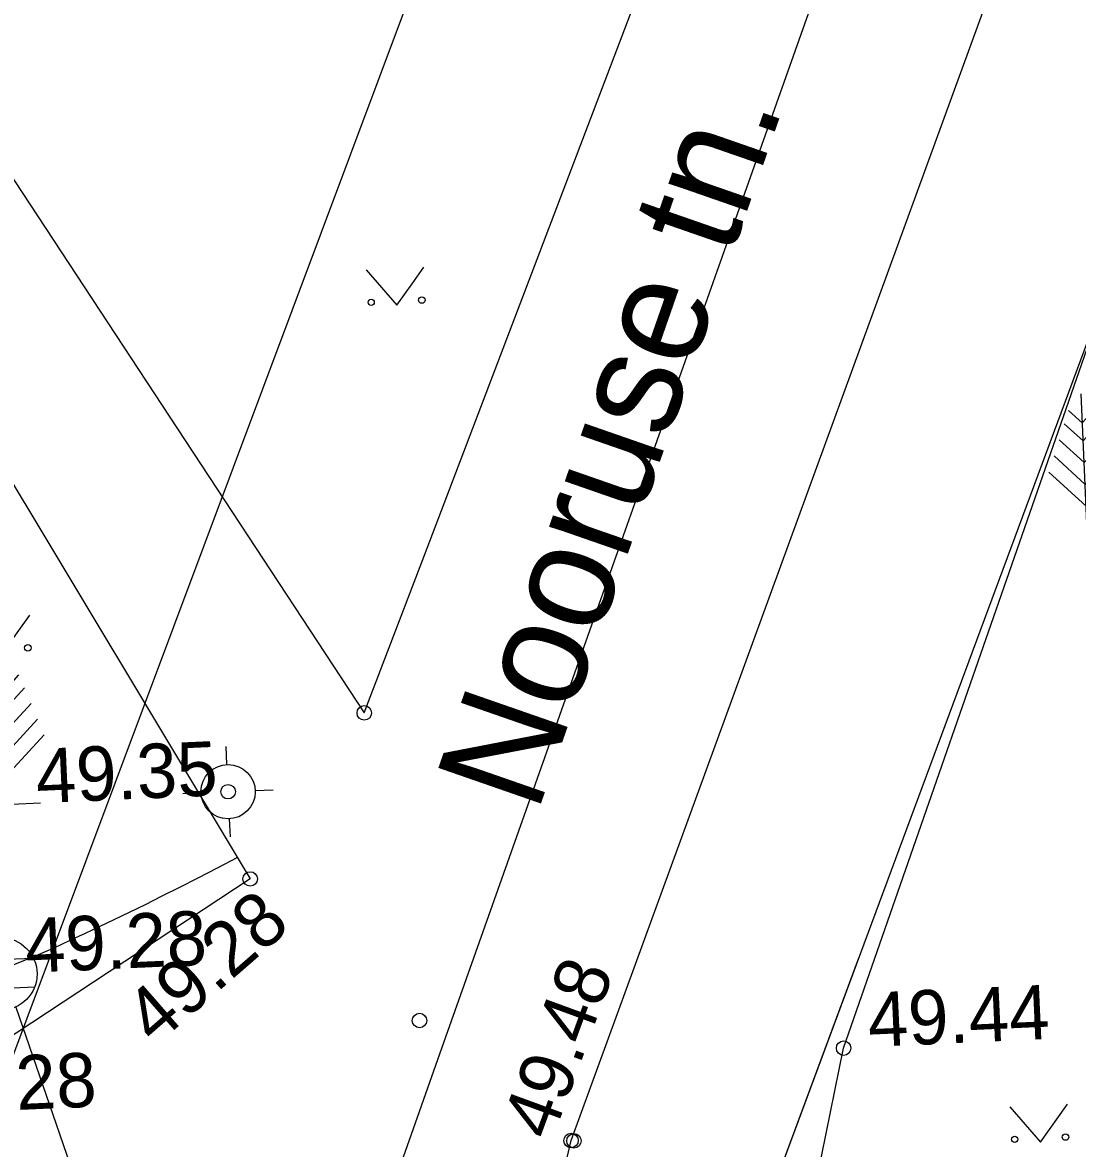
# Model space of a CAD drawing. Extents: x 641382 to 641746, y 6455043 to 6455939.
# Drawn here: x 641653.88 to 641668.44, y 6455552.13 to 6455567.68 of the extents above; entities that cross this region are included whole.
import ezdxf

# ---------------------------------------------------------------- set-up
doc = ezdxf.new("R2010")
doc.units = 0
for name, color, linetype in [('DRENAASHIKAEV', 7, 'Continuous'), ('KQLVIKUD', 7, 'Continuous'), ('KRUNDIPIIR', 7, 'Continuous'), ('Level 16', 7, 'Continuous'), ('Level 20', 7, 'Continuous'), ('Level 21', 7, 'Continuous'), ('Level 22', 7, 'Continuous'), ('Level 23', 7, 'Continuous'), ('Level 26', 7, 'Continuous'), ('Level 27', 7, 'Continuous'), ('Level 30', 7, 'Continuous'), ('Level 36', 7, 'Continuous'), ('Level 40', 7, 'Continuous'), ('Level 44', 7, 'Continuous'), ('Level 5', 7, 'Continuous'), ('Level 6', 7, 'Continuous'), ('Level 63', 7, 'Continuous'), ('Level 8', 7, 'Continuous'), ('Level 9', 7, 'Continuous'), ('RESTKAEV', 7, 'Continuous')]:
    doc.layers.add(name, color=color, linetype=linetype)

# ---------------------------------------------------------------- blocks, each defined once
blk = doc.blocks.new('PUNK10')
at = {"layer": 'KRUNDIPIIR'}
blk.add_circle((0, 0), 100, dxfattribs=at)
blk = doc.blocks.new('VTP5')
at = {"layer": 'DRENAASHIKAEV'}
for p, q in [((0, 375), (0, 625)), ((-375, 0), (-625, 0)), ((375, 0), (625, 0)), ((0, -375), (0, -625))]:
    blk.add_line(p, q, dxfattribs=at)
blk.add_circle((0, 0), 375, dxfattribs=at)
blk = doc.blocks.new('VRESK4')
at = {"layer": 'Level 44'}
for p, q in [((-458, 200), (458, 200)), ((-458, -200), (458, -200))]:
    blk.add_line(p, q, dxfattribs=at)
blk.add_circle((0, 0), 500, dxfattribs=at)
blk = doc.blocks.new('VMAND8')
at = {"layer": 'Level 16'}
for p, q in [((0, 0), (0, 2000)), ((0, 1600), (-181.08, 1781.08)), ((0, 1600), (181.08, 1781.08)), ((0, 1350), (-248.65, 1598.65)), ((0, 1350), (248.65, 1598.65)), ((0, 1050), (-329.73, 1379.73)), ((0, 1050), (329.73, 1379.73)), ((0, 750), (-410.81, 1160.81)), ((0, 750), (410.81, 1160.81)), ((0, 450), (-491.89, 941.89)), ((0, 450), (491.89, 941.89)), ((400, 0), (0, 0))]:
    blk.add_line(p, q, dxfattribs=at)
blk = doc.blocks.new('VMUR13')
at = {"layer": 'RESTKAEV'}
for p, q in [((-403, 505), (0, 0)), ((0, 0), (397, 505))]:
    blk.add_line(p, q, dxfattribs=at)
for centre, radius in [((-353, 55), 42.8), ((347, 55), 45.2)]:
    blk.add_circle(centre, radius, dxfattribs=at)
blk = doc.blocks.new('PUNK11')
at = {"layer": 'KQLVIKUD'}
blk.add_circle((0, 0), 100, dxfattribs=at)

msp = doc.modelspace()

# ---------------------------------------------------------------- linework, layer by layer
at = {"layer": 'Level 20'}
for p, q in [((641658.624, 6455564.264), (641659.049, 6455563.778)), ((641658.624, 6455564.264), (641659.049, 6455563.778)), ((641659.26, 6455564.073), (641659.422, 6455564.3)), ((641659.26, 6455564.073), (641659.422, 6455564.3)), ((641659.26, 6455564.073), (641659.422, 6455564.3)), ((641659.26, 6455564.073), (641659.422, 6455564.3)), ((641659.049, 6455563.778), (641659.26, 6455564.073)), ((641659.049, 6455563.778), (641659.26, 6455564.073))]:
    msp.add_line(p, q, dxfattribs=at)
for centre, radius in [((641659.393, 6455563.848), 0.0452), ((641659.393, 6455563.848), 0.0452), ((641659.393, 6455563.848), 0.0452), ((641659.393, 6455563.848), 0.0452), ((641658.694, 6455563.817), 0.0428), ((641658.694, 6455563.817), 0.0428)]:
    msp.add_circle(centre, radius, dxfattribs=at)
at = {"layer": 'Level 21'}
msp.add_lwpolyline([(641683.519, 6455533.813), (641660.708, 6455542.042), (641665.42, 6455554.751)], dxfattribs=at)
msp.add_lwpolyline([(641683.519, 6455533.813), (641660.708, 6455542.042), (641665.42, 6455554.751)], dxfattribs=at)
at = {"layer": 'Level 22'}
msp.add_line((641660.592, 6455534.359), (641653.793, 6455554.078), dxfattribs=at)
msp.add_line((641660.592, 6455534.359), (641653.793, 6455554.078), dxfattribs=at)
at = {"layer": 'Level 23'}
for p, q in [((641659.726, 6455553.673), (641677.175, 6455602.96)), ((641659.726, 6455553.673), (641677.175, 6455602.96)), ((641659.726, 6455553.673), (641677.175, 6455602.96)), ((641659.726, 6455553.673), (641677.175, 6455602.96)), ((641658.778, 6455550.994), (641659.726, 6455553.673)), ((641658.778, 6455550.994), (641659.726, 6455553.673))]:
    msp.add_line(p, q, dxfattribs=at)
at = {"layer": 'Level 26'}
msp.add_line((641656.719, 6455557.059), (641656.719, 6455557.059), dxfattribs=at)
msp.add_line((641656.719, 6455557.059), (641656.719, 6455557.059), dxfattribs=at)
msp.add_line((641656.719, 6455557.059), (641656.719, 6455557.059), dxfattribs=at)
msp.add_line((641656.719, 6455557.059), (641656.719, 6455557.059), dxfattribs=at)
msp.add_line((641656.719, 6455557.059), (641656.719, 6455557.059), dxfattribs=at)
msp.add_line((641656.719, 6455557.059), (641656.719, 6455557.059), dxfattribs=at)
at = {"layer": 'Level 30'}
for p, q in [((641658.599, 6455558.147), (641658.599, 6455558.147)), ((641658.599, 6455558.147), (641658.599, 6455558.147)), ((641658.599, 6455558.147), (641658.599, 6455558.147)), ((641657.024, 6455555.854), (641657.024, 6455555.854)), ((641657.024, 6455555.854), (641657.024, 6455555.854)), ((641657.024, 6455555.854), (641657.024, 6455555.854)), ((641665.215, 6455553.518), (641665.215, 6455553.518)), ((641665.215, 6455553.518), (641665.215, 6455553.518)), ((641665.215, 6455553.518), (641665.215, 6455553.518)), ((641665.215, 6455553.518), (641665.215, 6455553.518)), ((641661.453, 6455552.242), (641661.453, 6455552.242)), ((641661.453, 6455552.242), (641661.453, 6455552.242)), ((641661.453, 6455552.242), (641661.453, 6455552.242)), ((641661.453, 6455552.242), (641661.453, 6455552.242))]:
    msp.add_line(p, q, dxfattribs=at)
for points in [[(641659.428, 6455560.326), (641664.146, 6455572.726), (641668.527, 6455584.689), (641673.019, 6455595.602), (641674.245, 6455600.266), (641673.382, 6455601.191), (641665.421, 6455603.305)], [(641659.428, 6455560.326), (641664.146, 6455572.726), (641668.527, 6455584.689), (641673.019, 6455595.602), (641674.245, 6455600.266), (641673.382, 6455601.191), (641665.421, 6455603.305)], [(641685.229, 6455539.745), (641680.427, 6455540.592), (641670.122, 6455544.182), (641665.602, 6455546.104), (641664.777, 6455546.75), (641664.197, 6455548.508), (641665.215, 6455553.518), (641671.147, 6455570.573), (641675.328, 6455583.061), (641680.272, 6455595.082)], [(641685.229, 6455539.745), (641680.427, 6455540.592), (641670.122, 6455544.182), (641665.602, 6455546.104), (641664.777, 6455546.75), (641664.197, 6455548.508), (641665.215, 6455553.518), (641671.147, 6455570.573), (641675.328, 6455583.061), (641680.272, 6455595.082)], [(641683.481, 6455536.224), (641673.048, 6455539.927), (641665.461, 6455542.693), (641664.58, 6455543.199), (641663.746, 6455543.783), (641662.973, 6455544.536), (641662.328, 6455545.33), (641661.809, 6455546.198), (641661.435, 6455547.147), (641661.144, 6455548.172), (641660.99, 6455549.213), (641661.059, 6455550.251), (641661.225, 6455551.264), (641661.453, 6455552.242), (641668.464, 6455571.473), (641672.631, 6455583.141)], [(641683.481, 6455536.224), (641673.048, 6455539.927), (641665.461, 6455542.693), (641664.58, 6455543.199), (641663.746, 6455543.783), (641662.973, 6455544.536), (641662.328, 6455545.33), (641661.809, 6455546.198), (641661.435, 6455547.147), (641661.144, 6455548.172), (641660.99, 6455549.213), (641661.059, 6455550.251), (641661.225, 6455551.264), (641661.453, 6455552.242), (641668.464, 6455571.473), (641672.631, 6455583.141)], [(641652.476, 6455567.455), (641658.599, 6455558.147), (641659.428, 6455560.326)], [(641650.789, 6455566.234), (641657.024, 6455555.854), (641652.061, 6455552.585), (641646.568, 6455552.543), (641643.024, 6455554.849), (641639.709, 6455558.733), (641635.975, 6455564.635)]]:
    msp.add_lwpolyline(points, dxfattribs=at)
msp.add_open_spline([(641656.847, 6455556.149), (641653.808, 6455554.564), (641652.051, 6455554.062), (641649.234, 6455553.838), (641645.947, 6455554.895), (641642.878, 6455557.461), (641639.484, 6455561.607), (641637.198, 6455565.213)], degree=3, dxfattribs=at)
at = {"layer": 'Level 40'}
for p, q in [((641659.361, 6455553.899), (641659.361, 6455553.899)), ((641659.361, 6455553.899), (641659.361, 6455553.899)), ((641659.361, 6455553.899), (641659.361, 6455553.899)), ((641661.492, 6455552.238), (641661.492, 6455552.238)), ((641661.492, 6455552.238), (641661.492, 6455552.238)), ((641661.492, 6455552.238), (641661.492, 6455552.238)), ((641661.492, 6455552.238), (641661.492, 6455552.238))]:
    msp.add_line(p, q, dxfattribs=at)
msp.add_lwpolyline([(641696.847, 6455668.564), (641651.242, 6455546.723), (641550.376, 6455720.557), (641574.944, 6455717.476), (641605.284, 6455722.006), (641600.864, 6455688.694), (641639.535, 6455681.673)], close=True, dxfattribs=at)
msp.add_lwpolyline([(641725.385, 6455518.666), (641691.224, 6455531.034), (641660.708, 6455542.042), (641686.012, 6455610.284), (641721.872, 6455597.078)], dxfattribs=at)
at = {"layer": 'Level 6'}
for p, q in [((641659.361, 6455553.899), (641659.361, 6455553.899)), ((641659.361, 6455553.899), (641659.361, 6455553.899)), ((641659.361, 6455553.899), (641659.361, 6455553.899)), ((641661.492, 6455552.238), (641661.492, 6455552.238)), ((641661.492, 6455552.238), (641661.492, 6455552.238)), ((641661.492, 6455552.238), (641661.492, 6455552.238)), ((641661.492, 6455552.238), (641661.492, 6455552.238))]:
    msp.add_line(p, q, dxfattribs=at)
at = {"layer": 'Level 9'}
for p, q in [((641658.599, 6455558.147), (641658.599, 6455558.147)), ((641658.599, 6455558.147), (641658.599, 6455558.147)), ((641658.599, 6455558.147), (641658.599, 6455558.147)), ((641657.024, 6455555.854), (641657.024, 6455555.854)), ((641657.024, 6455555.854), (641657.024, 6455555.854)), ((641657.024, 6455555.854), (641657.024, 6455555.854)), ((641665.215, 6455553.518), (641665.215, 6455553.518)), ((641665.215, 6455553.518), (641665.215, 6455553.518)), ((641665.215, 6455553.518), (641665.215, 6455553.518)), ((641665.215, 6455553.518), (641665.215, 6455553.518)), ((641661.453, 6455552.242), (641661.453, 6455552.242)), ((641661.453, 6455552.242), (641661.453, 6455552.242)), ((641661.453, 6455552.242), (641661.453, 6455552.242)), ((641661.453, 6455552.242), (641661.453, 6455552.242))]:
    msp.add_line(p, q, dxfattribs=at)
for points in [[(641659.428, 6455560.326), (641664.146, 6455572.726), (641668.527, 6455584.689), (641673.019, 6455595.602), (641674.245, 6455600.266), (641673.382, 6455601.191), (641665.421, 6455603.305)], [(641659.428, 6455560.326), (641664.146, 6455572.726), (641668.527, 6455584.689), (641673.019, 6455595.602), (641674.245, 6455600.266), (641673.382, 6455601.191), (641665.421, 6455603.305)], [(641685.229, 6455539.745), (641680.427, 6455540.592), (641670.122, 6455544.182), (641665.602, 6455546.104), (641664.777, 6455546.75), (641664.197, 6455548.508), (641665.215, 6455553.518), (641671.147, 6455570.573), (641675.328, 6455583.061), (641680.272, 6455595.082)], [(641685.229, 6455539.745), (641680.427, 6455540.592), (641670.122, 6455544.182), (641665.602, 6455546.104), (641664.777, 6455546.75), (641664.197, 6455548.508), (641665.215, 6455553.518), (641671.147, 6455570.573), (641675.328, 6455583.061), (641680.272, 6455595.082)], [(641683.481, 6455536.224), (641673.048, 6455539.927), (641665.461, 6455542.693), (641664.58, 6455543.199), (641663.746, 6455543.783), (641662.973, 6455544.536), (641662.328, 6455545.33), (641661.809, 6455546.198), (641661.435, 6455547.147), (641661.144, 6455548.172), (641660.99, 6455549.213), (641661.059, 6455550.251), (641661.225, 6455551.264), (641661.453, 6455552.242), (641668.464, 6455571.473), (641672.631, 6455583.141)], [(641683.481, 6455536.224), (641673.048, 6455539.927), (641665.461, 6455542.693), (641664.58, 6455543.199), (641663.746, 6455543.783), (641662.973, 6455544.536), (641662.328, 6455545.33), (641661.809, 6455546.198), (641661.435, 6455547.147), (641661.144, 6455548.172), (641660.99, 6455549.213), (641661.059, 6455550.251), (641661.225, 6455551.264), (641661.453, 6455552.242), (641668.464, 6455571.473), (641672.631, 6455583.141)], [(641652.476, 6455567.455), (641658.599, 6455558.147), (641659.428, 6455560.326)], [(641650.789, 6455566.234), (641657.024, 6455555.854), (641652.061, 6455552.585), (641646.568, 6455552.543), (641643.024, 6455554.849), (641639.709, 6455558.733), (641635.975, 6455564.635)]]:
    msp.add_lwpolyline(points, dxfattribs=at)
msp.add_open_spline([(641656.847, 6455556.149), (641653.808, 6455554.564), (641652.051, 6455554.062), (641649.234, 6455553.838), (641645.947, 6455554.895), (641642.878, 6455557.461), (641639.484, 6455561.607), (641637.198, 6455565.213)], degree=3, dxfattribs=at)

# ---------------------------------------------------------------- block references
at = {"layer": 'Level 20', "xscale": 0.0009994242458242807, "yscale": 0.000999424245824281, "rotation": 2.5653181578468396}
for p in [(641653.61, 6455558.975), (641653.61, 6455558.975), (641667.932, 6455552.22), (641667.932, 6455552.22), (641667.932, 6455552.22), (641667.932, 6455552.22)]:
    msp.add_blockref('VMUR13', p, dxfattribs=at)
at = {"layer": 'Level 26', "xscale": 0.0009994242458242807, "yscale": 0.000999424245824281, "rotation": 2.5653181578468396}
msp.add_blockref('VTP5', (641656.719, 6455557.059), dxfattribs=at)
msp.add_blockref('VTP5', (641656.719, 6455557.059), dxfattribs=at)
at = {"layer": 'Level 27', "xscale": 0.0009994242458242807, "yscale": 0.000999424245824281, "rotation": 2.5653181578468396}
for name, p in [('PUNK10', (641658.599, 6455558.147)), ('PUNK11', (641658.599, 6455558.147)), ('PUNK10', (641656.719, 6455557.059)), ('PUNK11', (641656.719, 6455557.059)), ('PUNK10', (641657.024, 6455555.854)), ('PUNK11', (641657.024, 6455555.854)), ('PUNK10', (641659.361, 6455553.899)), ('PUNK11', (641659.361, 6455553.899)), ('PUNK10', (641665.215, 6455553.518)), ('PUNK10', (641665.215, 6455553.518)), ('PUNK11', (641665.215, 6455553.518)), ('PUNK11', (641665.215, 6455553.518)), ('PUNK10', (641661.453, 6455552.242)), ('PUNK10', (641661.453, 6455552.242)), ('PUNK11', (641661.453, 6455552.242)), ('PUNK11', (641661.453, 6455552.242)), ('PUNK10', (641661.492, 6455552.238)), ('PUNK10', (641661.492, 6455552.238)), ('PUNK11', (641661.492, 6455552.238)), ('PUNK11', (641661.492, 6455552.238))]:
    msp.add_blockref(name, p, dxfattribs=at)
at = {"layer": 'Level 36', "xscale": 0.0009994242458242807, "yscale": 0.000999424245824281, "rotation": 2.5653181578468396}
msp.add_blockref('VRESK4', (641653.583, 6455554.542), dxfattribs=at)
msp.add_blockref('VRESK4', (641653.583, 6455554.542), dxfattribs=at)
at = {"layer": 'Level 40', "xscale": 0.0009994242458242807, "yscale": 0.000999424245824281, "rotation": 2.5653181578468396}
for p in [(641659.361, 6455553.899), (641661.492, 6455552.238), (641661.492, 6455552.238)]:
    msp.add_blockref('PUNK11', p, dxfattribs=at)
at = {"layer": 'Level 6', "xscale": 0.0009994242458242807, "yscale": 0.000999424245824281, "rotation": 2.5653181578468396}
for p in [(641659.361, 6455553.899), (641661.492, 6455552.238), (641661.492, 6455552.238)]:
    msp.add_blockref('PUNK10', p, dxfattribs=at)
at = {"layer": 'Level 8', "xscale": 0.0009994242458242807, "yscale": 0.000999424245824281, "rotation": 2.5653181578468396}
for p in [(641668.581, 6455560.554), (641668.581, 6455560.554), (641668.581, 6455560.554), (641668.581, 6455560.554), (641653.731, 6455556.884), (641653.731, 6455556.884)]:
    msp.add_blockref('VMAND8', p, dxfattribs=at)

# ---------------------------------------------------------------- texts
at = {"layer": 'Level 21'}
msp.add_text('Nooruse tn.', height=1.49914, rotation=70.8193, dxfattribs=at).set_placement((641660.983, 6455556.74))
msp.add_text('Nooruse tn.', height=1.49914, rotation=70.8193, dxfattribs=at).set_placement((641660.983, 6455556.74))
at = {"layer": 'Level 40'}
msp.add_text('49.48', height=0.7496, rotation=69.8789, dxfattribs=at).set_placement((641661.185, 6455552.221))
msp.add_text('49.48', height=0.7496, rotation=69.8789, dxfattribs=at).set_placement((641661.185, 6455552.221))
at = {"layer": 'Level 5'}
for s, rotation, p in [('49.28', 41.0812, (641655.713, 6455553.539)), ('49.28', 41.0812, (641655.713, 6455553.539)), ('49.44', 2.5653, (641665.564, 6455553.534)), ('49.44', 2.5653, (641665.564, 6455553.534)), ('49.44', 2.5653, (641665.564, 6455553.534)), ('49.44', 2.5653, (641665.564, 6455553.534))]:
    msp.add_text(s, height=0.7496, rotation=rotation, dxfattribs=at).set_placement(p)
at = {"layer": 'Level 6'}
msp.add_text('49.48', height=0.7496, rotation=69.8789, dxfattribs=at).set_placement((641661.185, 6455552.221))
msp.add_text('49.48', height=0.7496, rotation=69.8789, dxfattribs=at).set_placement((641661.185, 6455552.221))
at = {"layer": 'Level 63'}
for s, p in [('49.35', (641654.08, 6455556.899)), ('49.35', (641654.08, 6455556.899)), ('49.28', (641653.932, 6455554.558)), ('49.28', (641653.932, 6455554.558)), ('49.28', (641652.41, 6455552.601)), ('49.28', (641652.41, 6455552.601))]:
    msp.add_text(s, height=0.7496, rotation=2.5653, dxfattribs=at).set_placement(p)

doc.saveas('drawing.dxf')
